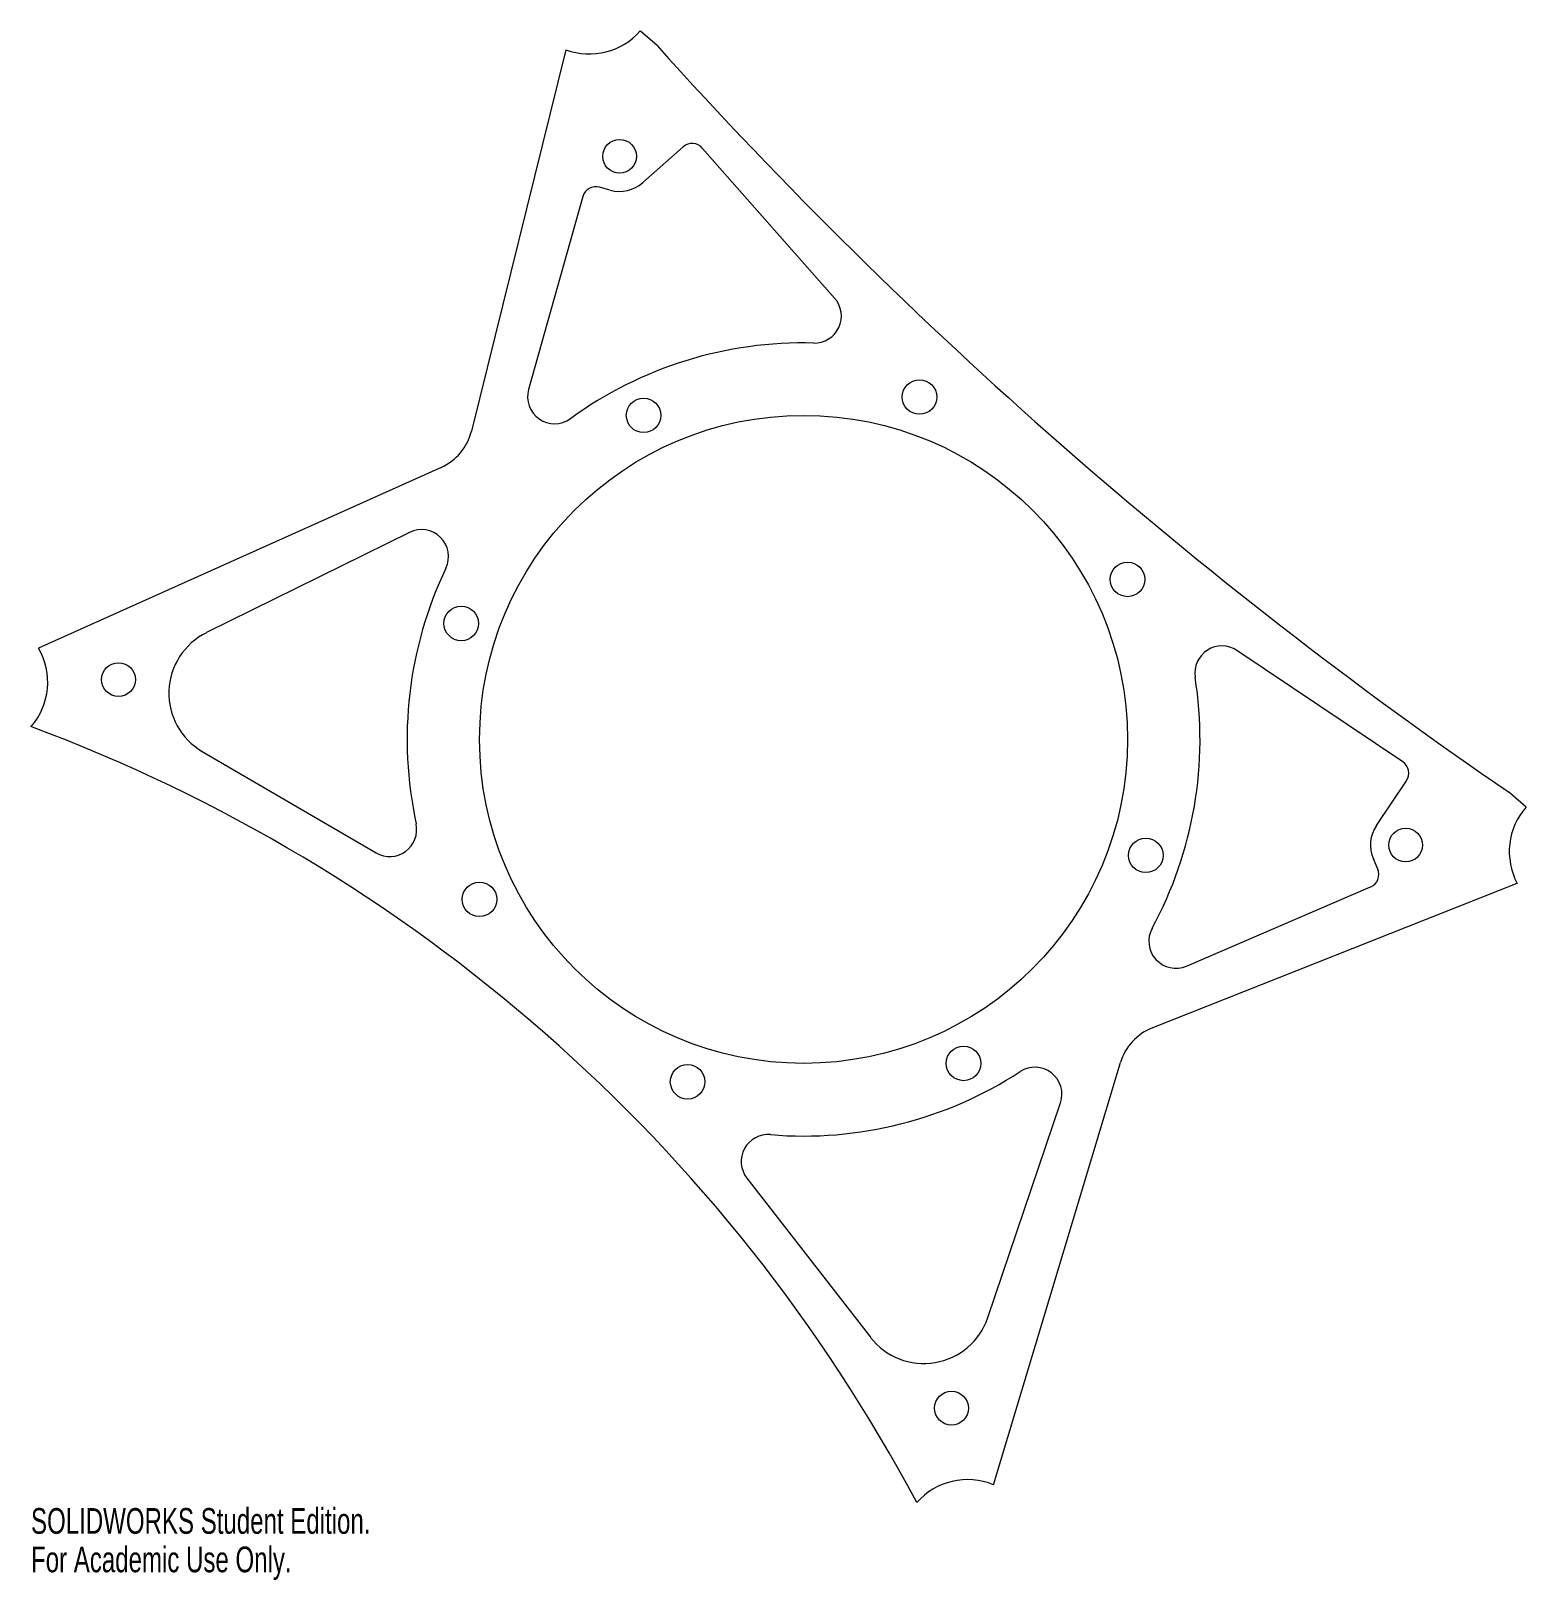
# Model space of a CAD drawing. Header units: inches. Extents: x -7 to 4.1, y -4.5 to 6.9.
import ezdxf

# ---------------------------------------------------------------- set-up
doc = ezdxf.new("R2010")
doc.units = ezdxf.units.IN
doc.header["$MEASUREMENT"] = 0
doc.styles.add('SLDTEXTSTYLE0', font='TXT', dxfattribs={"width": 0.7})

msp = doc.modelspace()

# ---------------------------------------------------------------- linework, layer by layer
at = {"color": 7, "linetype": 'Continuous', "lineweight": 15}
for p, q in [((-2.32, 6.821), (-2.444, 6.929)), ((-2.996, 6.79), (-3.696, 3.965)), ((-2.126, 6.071), (-2.426, 5.806)), ((-1.005, 4.951), (-1.985, 6.062)), ((-2.669, 5.75), (-2.747, 5.772)), ((-2.87, 5.703), (-3.273, 4.274)), ((-3.92, 3.696), (-6.902, 2.358)), ((-4.154, 3.215), (-5.658, 2.473)), ((3.205, 1.515), (1.975, 2.34)), ((-5.689, 1.593), (-4.402, 0.841)), ((3.009, 1.043), (3.232, 1.376)), ((4.117, 1.181), (4.002, 1.282)), ((3.018, 0.721), (2.986, 0.796)), ((1.348, -0.455), (4.052, 0.616)), ((1.602, 0.003), (2.966, 0.59)), ((0.172, -3.84), (1.113, -0.711)), ((0.129, -2.601), (0.669, -1.01)), ((-1.655, -1.567), (-0.739, -2.747))]:
    msp.add_line(p, q, dxfattribs=at)
for centre, radius in [((-2.598, 6.001), 0.125), ((-0.376, 4.218), 0.128), ((-2.42, 4.082), 0.128), ((-1.235, 1.682), 2.4), ((1.165, 2.867), 0.128), ((-3.771, 2.541), 0.128), ((-6.31, 2.125), 0.125), ((1.3, 0.823), 0.128), ((3.225, 0.899), 0.125), ((-3.636, 0.497), 0.128), ((-0.05, -0.718), 0.128), ((-2.094, -0.854), 0.128), ((-0.139, -3.272), 0.125)]:
    msp.add_circle(centre, radius, dxfattribs=at)
for centre, radius, start, end in [((-2.821, 7.259), 0.5, 249.4977, 318.7792), ((24.034, 30.526), 35.447, 221.9704, 235.588), ((-2.06, 5.996), 0.1, 41.4035, 131.4035), ((-2.774, 5.676), 0.1, 74.2792, 164.2792), ((-2.598, 6.001), 0.26, 254.2792, 311.4035), ((-1.155, 4.818), 0.2, 268.5366, 41.4035), ((-1.235, 1.682), 2.937, 88.5366, 126.0164), ((-3.08, 4.22), 0.2, 164.2792, 306.0164), ((-4.084, 4.061), 0.4, 294.1807, 346.0827), ((-4.065, 3.036), 0.2, 334.4337, 116.2792), ((-1.235, 1.682), 2.937, 154.4337, 192.2985), ((-5.437, 2.024), 0.5, 116.2792, 239.7193), ((-7.334, 2.106), 0.5, 318.7792, 30.1539), ((1.864, 2.174), 0.2, 56.155, 189.0219), ((-1.235, 1.682), 2.937, 331.5421, 9.0219), ((-11.249, -9.74), 12.29, 27.9923, 69.5661), ((3.149, 1.432), 0.1, 326.155, 56.155), ((4.493, 0.851), 0.5, 138.7792, 208.152), ((-4.301, 1.014), 0.2, 239.7193, 12.2985), ((3.225, 0.899), 0.26, 146.155, 203.2792), ((2.927, 0.682), 0.1, 293.2792, 23.2792), ((1.523, 0.187), 0.2, 151.5421, 293.2792), ((1.496, -0.827), 0.4, 111.5934, 163.2656), ((-1.235, 1.682), 2.938, 265.2155, 303.1247), ((0.479, -0.946), 0.2, 341.2792, 123.1247), ((-1.497, -1.445), 0.2, 85.2155, 217.803), ((-0.344, -2.441), 0.5, 217.803, 341.2792), ((-0.021, -4.301), 0.5, 67.3179, 138.7792)]:
    msp.add_arc(centre, radius, start, end, dxfattribs=at)

# ---------------------------------------------------------------- texts
at = {"color": 7, "linetype": 'Continuous', "char_height": 0.1903, "attachment_point": 1, "style": 'SLDTEXTSTYLE0'}
for s, insert in [('SOLIDWORKS Student Edition.', (-6.958, -4.012)), ('For Academic Use Only.', (-6.958, -4.297))]:
    msp.add_mtext(s, dxfattribs=dict(at, insert=insert))

doc.saveas('drawing.dxf')
